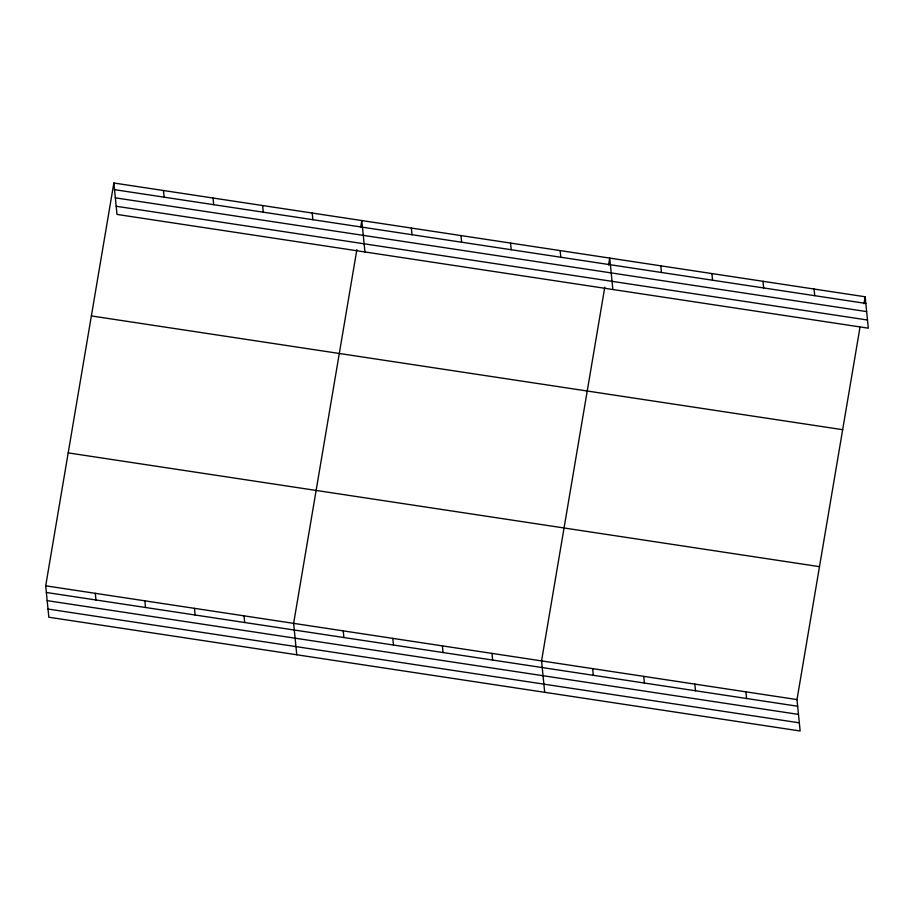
<?xml version="1.0" encoding="UTF-8"?>
<svg xmlns="http://www.w3.org/2000/svg" width="914" height="914" viewBox="0 0 914 914"><rect width="100%" height="100%" fill="white"/><g stroke="black" fill="none" stroke-linecap="round" stroke-linejoin="round"><path stroke-width="1.37" d="M860.005 327.235L796.997 699.576L800.138 730.994L48.83 617.224L45.7 585.817L113.862 183.006L865.17 296.776L868.3 328.183L117.003 214.424L113.862 183.006M356.871 249.625L293.634 623.359L296.764 654.767M360.619 227.472L361.795 220.548L364.926 251.967M604.805 287.167L541.556 660.902L544.698 692.309M608.553 265.014L609.718 258.091L612.86 289.498M863.993 303.699L865.17 296.776M114.524 189.666L865.832 303.425M115.347 197.835L866.643 311.594M116.181 206.256L867.489 320.014M91.366 315.936L842.674 429.694M68.196 452.887L819.492 566.657M45.7 585.817L796.997 699.576M46.363 592.478L797.659 706.236M47.185 600.647L798.482 714.405M48.019 609.055L799.316 722.825M814.077 289.041L814.74 295.69M762.984 281.295L763.647 287.956M711.903 273.56L712.566 280.221M745.915 691.841L746.578 698.502M660.811 265.825L661.473 272.486M694.823 684.106L695.485 690.767M643.73 676.371L644.404 683.032M560.133 250.585L560.796 257.245M592.649 668.637L593.312 675.297M510.549 243.078L511.212 249.728M460.964 235.572L461.627 242.221M491.972 653.396L492.635 660.045M411.38 228.054L412.043 234.715M442.387 645.878L443.05 652.539M392.803 638.372L393.466 645.033M312.211 213.042L312.874 219.703M343.218 630.866L343.881 637.526M262.626 205.536L263.289 212.185M213.042 198.03L213.705 204.679M244.038 615.853L244.712 622.503M163.446 190.523L164.12 197.173M194.453 608.347L195.116 614.996M144.869 600.829L145.532 607.49M95.285 593.323L95.947 599.984"/></g></svg>
